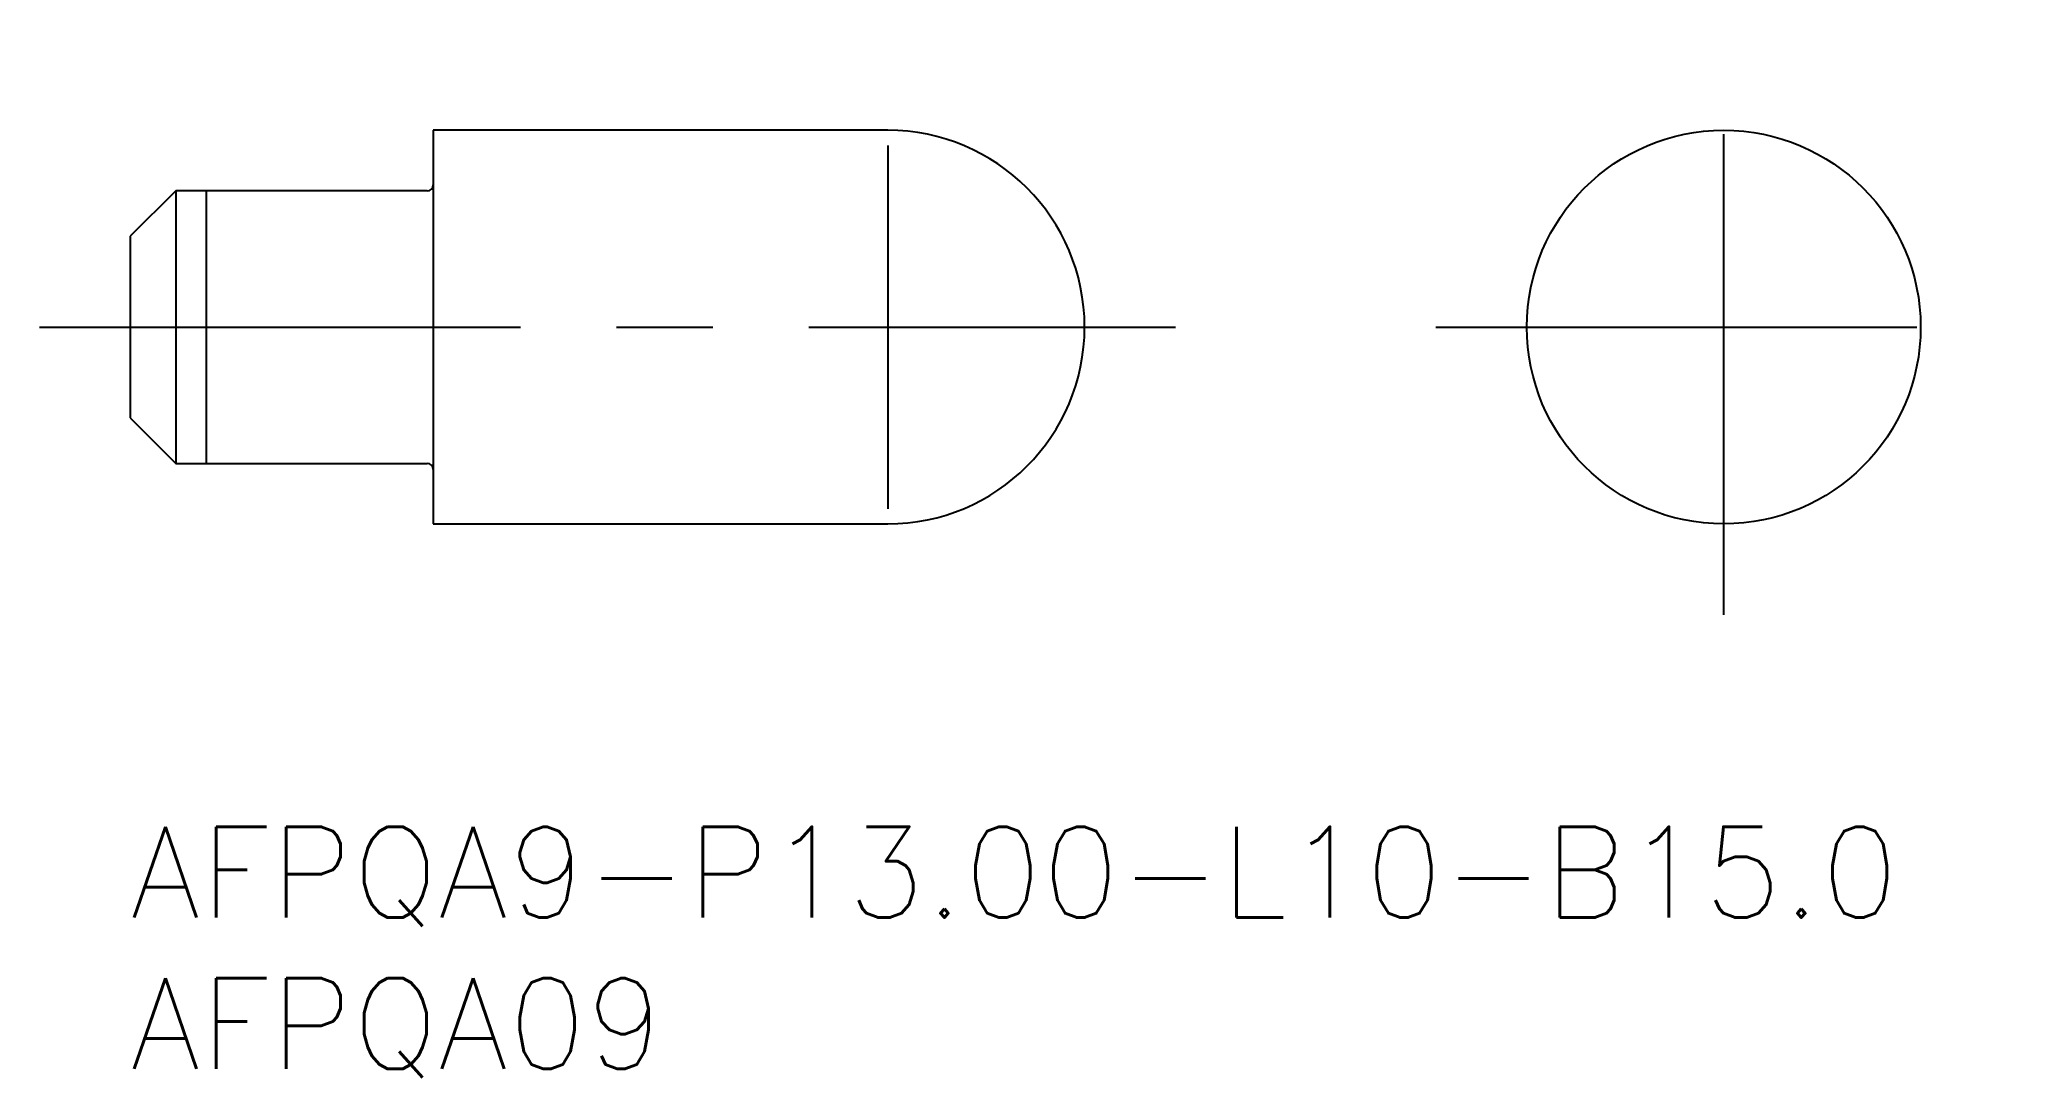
# Model space of a CAD drawing. Extents: x -3 to 62.1, y -8.3 to 26.
import ezdxf

# ---------------------------------------------------------------- set-up
doc = ezdxf.new("R2010")
doc.units = 0
doc.header["$LTSCALE"] = 0.5
doc.linetypes.add('CENTER', pattern=[50.8, 31.75, -6.35, 6.35, -6.35])
for name, color, linetype in [('MSM_CENTER', 1, 'CENTER'), ('MSM_CONTINUOUS', 7, 'CONTINUOUS'), ('MSM_NARROW', 5, 'CONTINUOUS'), ('MSM_PART_NUMBER', 7, 'CONTINUOUS')]:
    doc.layers.add(name, color=color, linetype=linetype)
doc.styles.get("Standard").update_dxf_attribs({"font": 'txt.shx', "height": 1, "bigfont": 'bigfont.shx'})

# ---------------------------------------------------------------- blocks, each defined once
blk = doc.blocks.new('*U12')
at = {"layer": 'MSM_PART_NUMBER'}
blk.add_text('AFPQA9-P13.00-L10-B15.0', height=3, dxfattribs=at).set_placement((0, -3))
blk = doc.blocks.new('*U13')
at = {"layer": 'MSM_PART_NUMBER'}
blk.add_text('AFPQA09', height=3, dxfattribs=at).set_placement((0, -8))

msp = doc.modelspace()

# ---------------------------------------------------------------- linework, layer by layer
at = {"layer": 'MSM_CENTER'}
for p, q in [((52.598, 7), (52.598, 26)), ((-3, 16.5), (34.5, 16.5)), ((43.098, 16.5), (62.098, 16.5))]:
    msp.add_line(p, q, dxfattribs=at)
at = {"layer": 'MSM_CONTINUOUS'}
for p, q in [((25, 23), (10, 23)), ((10, 23), (10, 10)), ((1.5, 21), (0, 19.5)), ((9.8, 21), (1.5, 21)), ((1.5, 21), (1.5, 12)), ((0, 19.5), (0, 13.5)), ((0, 13.5), (1.5, 12)), ((1.5, 12), (9.8, 12)), ((10, 10), (25, 10))]:
    msp.add_line(p, q, dxfattribs=at)
msp.add_circle((52.598, 16.5), 6.5, dxfattribs=at)
for centre, radius, start, end in [((25, 16.5), 6.5, 270, 90), ((9.8, 21.2), 0.2, 270, 0), ((9.8, 11.8), 0.2, 0, 90)]:
    msp.add_arc(centre, radius, start, end, dxfattribs=at)
at = {"layer": 'MSM_NARROW'}
for p, q in [((25, 22.5), (25, 10.5)), ((2.5, 21), (2.5, 12))]:
    msp.add_line(p, q, dxfattribs=at)

# ---------------------------------------------------------------- block references
at = {"layer": 'MSM_CONTINUOUS'}
for name in ['*U12', '*U13']:
    msp.add_blockref(name, (0, 0), dxfattribs=at)

doc.saveas('drawing.dxf')
